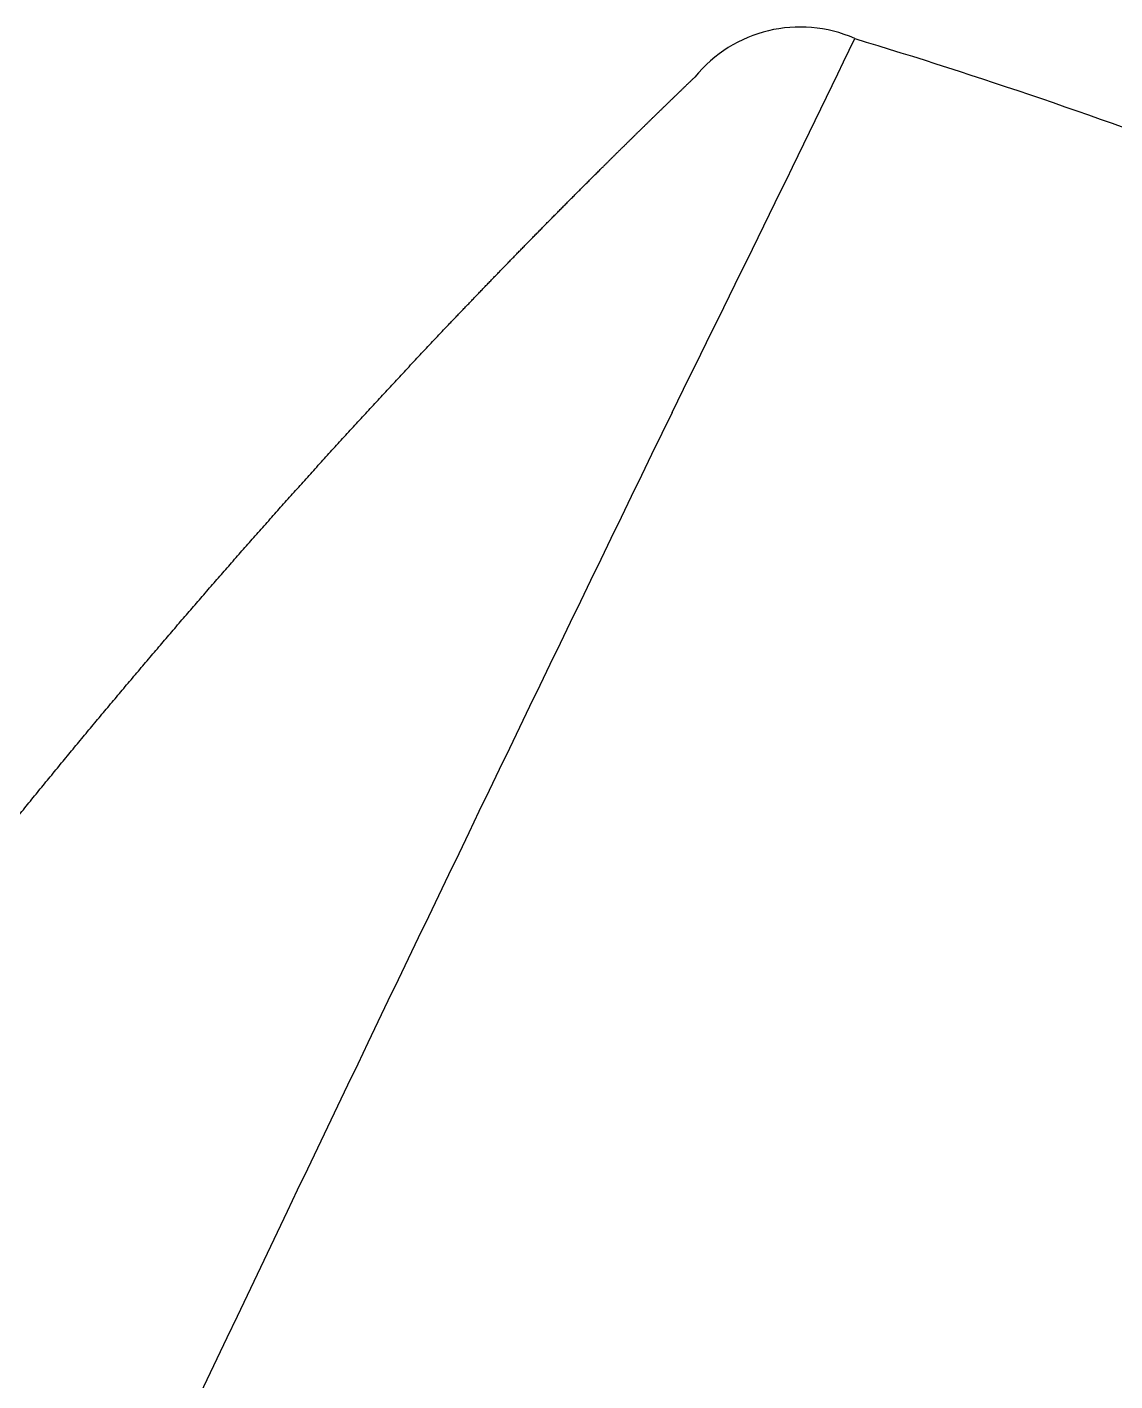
# Model space of a CAD drawing. Header units: millimetres. Extents: x 169 to 4368, y -1049 to 1924.
# Drawn here: x 494.005 to 495.327, y 1186.207 to 1187.853 of the extents above; entities that cross this region are included whole.
import ezdxf

# ---------------------------------------------------------------- set-up
doc = ezdxf.new("R2010")
doc.units = ezdxf.units.MM

msp = doc.modelspace()

# ---------------------------------------------------------------- linework, layer by layer
for centre, radius, start, end in [((494.9447, 1187.6874), 0.1653, 66.3157, 140.7668), ((443.693, 1212.6478), 57.0004, 333.69054, 334.19915), ((640.1207, 1116.7464), 161.5891, 154.078184, 154.721724)]:
    msp.add_arc(centre, radius, start, end)
for points, degree in [([(495.0111, 1187.8387), (495.3087, 1187.7493), (495.6324, 1187.6246), (495.9027, 1187.5094)], 3), ([(494.8167, 1187.7919), (494.7979, 1187.7739), (494.7793, 1187.7559), (494.7607, 1187.7378), (494.7422, 1187.7197), (494.7238, 1187.7016), (494.7055, 1187.6834)], 6), ([(494.5189, 1187.4927), (494.5493, 1187.5247), (494.5801, 1187.5567), (494.611, 1187.5885), (494.6423, 1187.6203), (494.6737, 1187.6519), (494.7055, 1187.6834)], 6), ([(494.1667, 1187.1014), (494.2232, 1187.1676), (494.2805, 1187.2335), (494.3388, 1187.2989), (494.3979, 1187.3639), (494.4579, 1187.4285), (494.5189, 1187.4927)], 6), ([(493.5313, 1186.2857), (493.6309, 1186.4246), (493.7326, 1186.5625), (493.8367, 1186.6993), (493.9436, 1186.8348), (494.0535, 1186.9689), (494.1667, 1187.1014)], 6)]:
    msp.add_open_spline(points, degree=degree)

doc.saveas('drawing.dxf')
